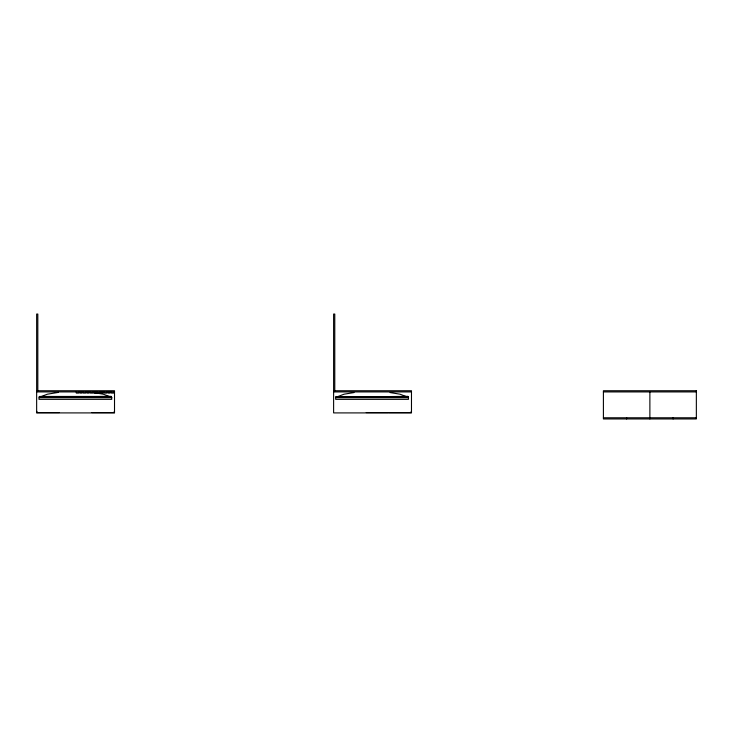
<?xml version="1.0" encoding="UTF-8"?>
<svg xmlns="http://www.w3.org/2000/svg" width="733" height="733" viewBox="0 0 733 733"><rect width="100%" height="100%" fill="white"/><g stroke="black" fill="none" stroke-linecap="round" stroke-linejoin="round"><path stroke-width="1.1" d="M41.469 396.452L47.425 394.18L58.383 392.402M338.16 396.452L344.116 394.18L354.021 392.558M36.65 390.744L114.513 390.744L114.513 412.908L36.65 412.908L36.65 314.045L37.823 314.045L37.823 390.744M333.616 390.744L411.479 390.744L411.479 412.908L333.616 412.908L333.616 314.045L334.779 314.045L334.779 390.744M36.65 391.917L114.513 391.917M333.616 391.917L411.479 391.917M603.406 391.917L696.35 391.917M39.353 396.865L111.334 396.452L39.353 396.452L39.49 397.689L111.233 397.689L111.233 396.865M36.65 412.578L59.4 412.578M91.762 412.578L114.513 412.578M366.243 412.578L388.472 412.578M388.985 412.578L411.213 412.578L411.213 411.415M603.406 417.783L696.35 417.783M390.048 392.558L399.952 394.18L405.908 396.452M92.303 392.402L103.261 394.18L109.217 396.452M673.114 417.783L673.114 418.955M649.878 391.917L649.878 418.955M626.642 417.783L626.642 418.955M407.933 396.865L407.933 397.689L336.19 397.689L336.19 396.865M114.256 411.415L114.256 412.578M113.734 391.917L113.734 393.08L111.398 393.08L111.398 391.917M110.225 391.917L110.225 393.08L107.888 393.08L107.888 391.917M106.716 391.917L106.716 393.08L104.379 393.08L104.379 391.917M103.206 391.917L103.206 393.08L100.861 393.08L100.861 391.917M99.697 391.917L99.697 393.08L97.352 393.08L97.352 391.917M96.188 391.917L96.188 393.08L93.842 393.08L93.842 391.917M92.679 391.917L92.679 393.08L90.333 393.08L90.333 391.917M89.169 391.917L89.169 393.08L86.824 393.08L86.824 391.917M85.66 391.917L85.66 393.08L83.315 393.08L83.315 391.917M82.151 391.917L82.151 393.08L79.805 393.08L79.805 391.917M78.633 391.917L78.633 393.08L76.296 393.08L76.296 391.917M36.907 411.415L36.907 412.578M696.35 390.744L603.406 390.744L603.406 418.955L696.35 418.955L696.35 390.744M408.024 396.452L336.044 396.865L408.024 396.452M111.746 397.277L38.977 397.277L38.977 399.338L111.746 399.338L111.746 397.277M408.446 397.277L335.668 397.277L335.668 399.338L408.446 399.338L408.446 397.277"/></g></svg>
